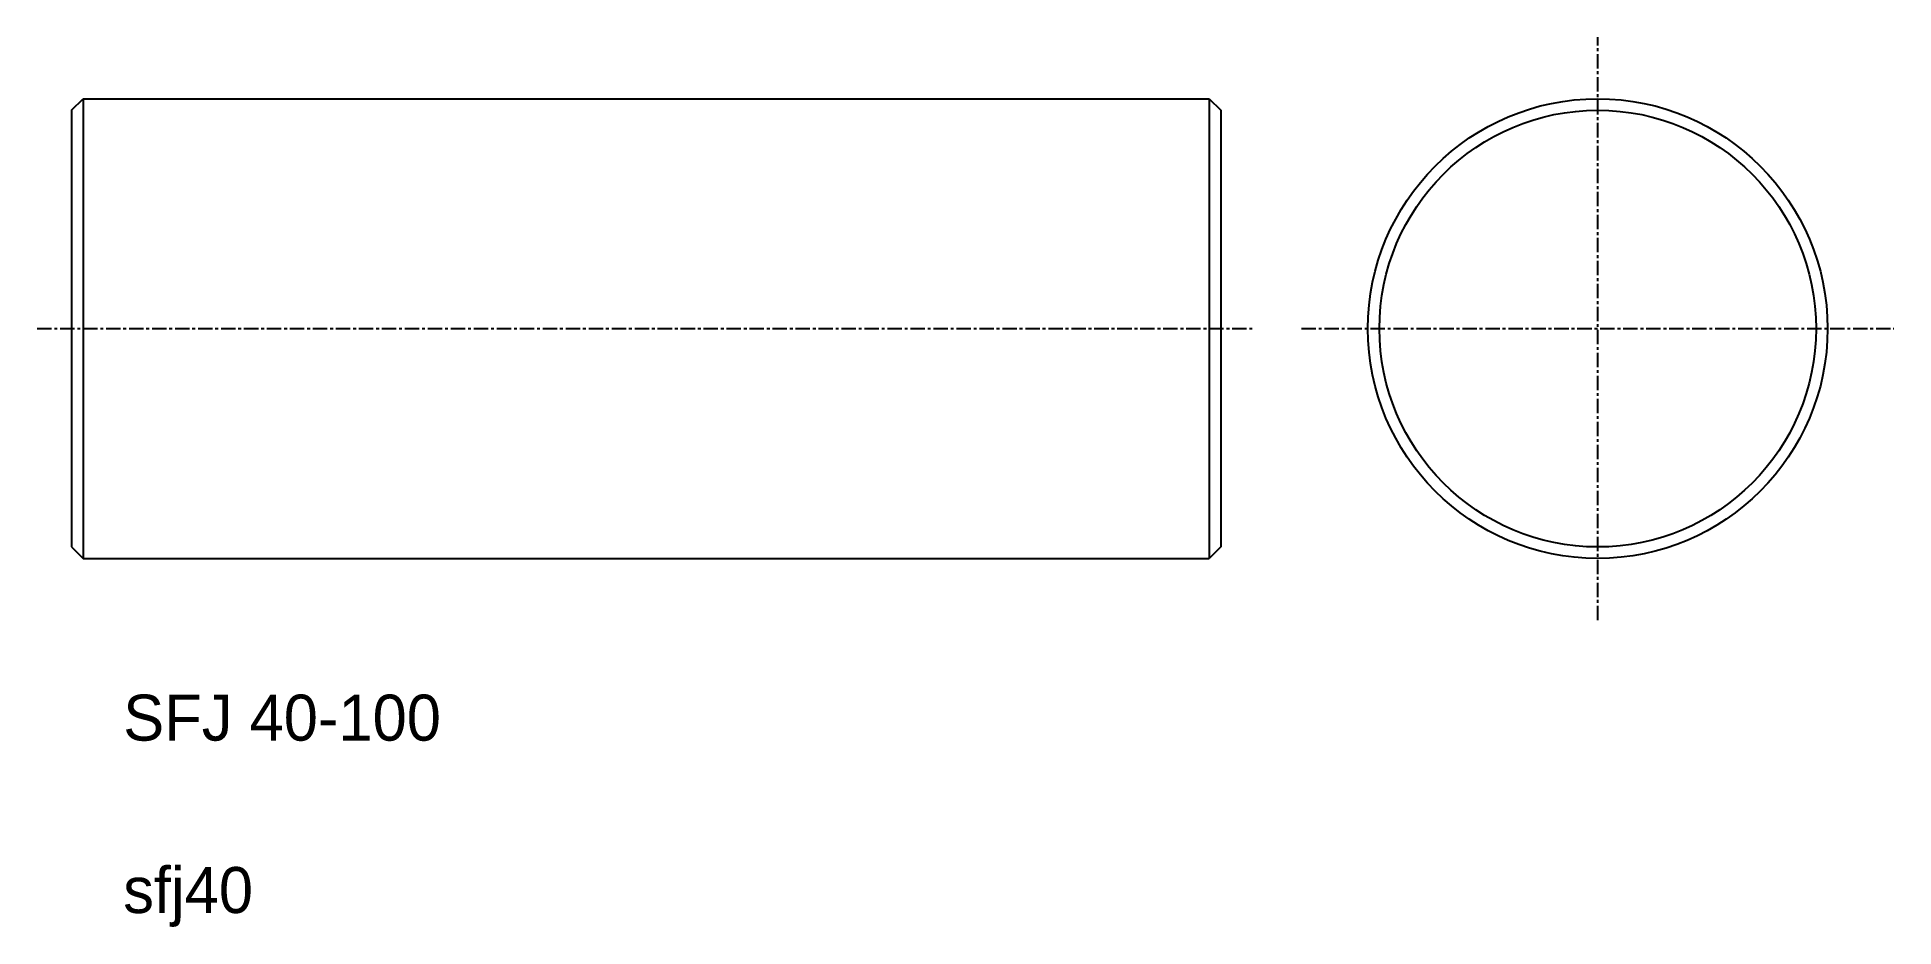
# Model space of a CAD drawing. Extents: x 65 to 227, y 69 to 147.
import ezdxf

# ---------------------------------------------------------------- set-up
doc = ezdxf.new("R2010")
doc.units = 0
doc.linetypes.add('CENTER', pattern=[2, 1.25, -0.25, 0.25, -0.25])
doc.layers.get('0').update_dxf_attribs({"linetype": 'CONTINUOUS'})
doc.layers.add('CENTER', color=1, linetype='CENTER')

msp = doc.modelspace()

# ---------------------------------------------------------------- linework, layer by layer
at = {"color": 7, "linetype": 'CONTINUOUS'}
for p, q in [((68.44, 140.54), (69.44, 141.54)), ((69.44, 141.54), (167.44, 141.54)), ((69.44, 141.54), (69.44, 101.54)), ((167.44, 141.54), (167.44, 101.54)), ((167.44, 141.54), (168.44, 140.54)), ((68.44, 140.54), (68.44, 102.54)), ((168.44, 140.54), (168.44, 102.54)), ((68.44, 102.54), (69.44, 101.54)), ((168.44, 102.54), (167.44, 101.54)), ((69.44, 101.54), (167.44, 101.54))]:
    msp.add_line(p, q, dxfattribs=at)
for p, q in [((93.94, 141.54), (93.94, 141.54)), ((118.44, 141.54), (118.44, 141.54))]:
    msp.add_line(p, q)
for radius in [20, 19]:
    msp.add_circle((201.25, 121.54), radius, dxfattribs=at)
at = {"layer": 'CENTER', "color": 1, "linetype": 'CENTER'}
for p, q in [((201.25, 96.18), (201.25, 146.9)), ((65.44, 121.54), (171.44, 121.54)), ((175.47, 121.54), (227.02, 121.54))]:
    msp.add_line(p, q, dxfattribs=at)

# ---------------------------------------------------------------- texts
at = {"color": 7, "linetype": 'CONTINUOUS'}
for s, p in [('SFJ 40-100', (72.93, 85.69)), ('sfj40', (72.93, 70.69))]:
    msp.add_text(s, height=4, dxfattribs=at).set_placement(p)

doc.saveas('drawing.dxf')
